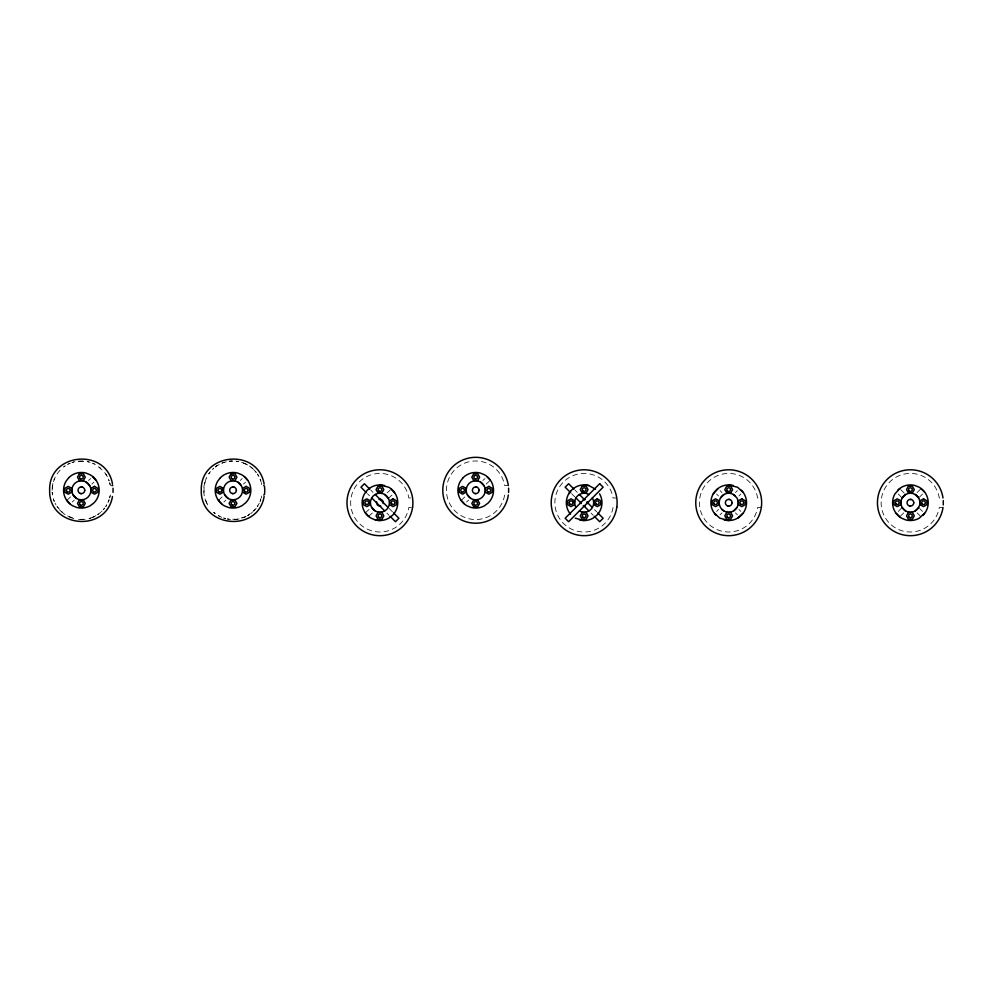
<?xml version="1.0" encoding="UTF-8"?>
<svg xmlns="http://www.w3.org/2000/svg" width="993" height="993" viewBox="0 0 993 993"><rect width="100%" height="100%" fill="white"/><g stroke="black" fill="none" stroke-linecap="round" stroke-linejoin="round"><path stroke-width="0.74" stroke-dasharray="4.96 3.72" d="M52.095 490.244L53.101 482.672L55.124 477.298A29.294 29.294 0 0 1 56.03 475.61M110.099 496.016L109.664 497.878A29.294 29.294 0 0 0 110.099 496.016L110.434 495.01M260.737 499.715A29.294 29.294 0 0 1 260.067 501.502L261.904 495.01M504.618 495.01L504.444 496.016A29.294 29.294 0 0 1 459.436 514.61A29.294 29.294 0 0 1 459.474 465.903A29.294 29.294 0 0 1 504.456 484.584L504.618 485.527L508.329 485.54M613.041 507.46L612.88 508.466A29.294 29.294 0 0 1 567.859 527.06A29.294 29.294 0 0 1 567.909 478.353A29.294 29.294 0 0 1 612.892 497.034L613.041 497.989L616.752 497.989M108.436 501.502L109.106 499.715A29.294 29.294 0 0 1 108.436 501.502L107.641 503.252M205.961 479.036L203.975 486.421L204.285 495.966A29.294 29.294 0 0 1 205.961 479.036L206.755 477.298M209.796 472.42L208.679 473.984A29.294 29.294 0 0 1 209.796 472.42L213.718 468.237A29.294 29.294 0 0 0 212.328 469.54M249.268 514.647A29.294 29.294 0 0 1 247.642 515.652L255.015 509.608M716.574 511.42L718.522 509.459M735.441 492.54L737.402 490.579M720.024 514.87L721.973 512.909M738.904 495.991L740.852 494.03M898.255 511.42L902.165 507.51M917.135 492.54L921.045 488.63M900.725 515.851L903.667 512.909M919.605 496.972L922.547 494.03M66.829 500.323L70.937 496.562M88.576 480.438L90.624 478.552M72.191 502.036L74.239 500.149M91.865 484.038L93.913 482.164M218.46 500.323L222.569 496.562M240.207 480.438L242.255 478.552M223.822 502.036L225.883 500.149M243.496 484.038L245.556 482.164M365.387 512.773L369.495 509.012M387.133 492.888L390.212 490.07M368.688 516.36L372.797 512.599M388.362 498.374L393.501 493.67M461.174 500.323L465.283 496.562M482.921 480.438L484.969 478.552M466.536 502.036L468.597 500.149M486.21 484.038L489.288 481.22M100.678 512.314L97.637 514.647A29.294 29.294 0 0 0 102.068 510.998M92.56 517.341L95.998 515.652M68.455 463.992L70.193 463.197A29.294 29.294 0 0 0 66.754 464.898M73.83 461.981L71.992 462.527A29.294 29.294 0 0 1 75.691 461.546L85.224 461.236A29.294 29.294 0 0 0 77.578 461.236M88.936 518.569L90.773 518.023M411.301 507.46L408.831 507.46L408.657 508.466A29.294 29.294 0 0 1 363.649 527.06A29.294 29.294 0 0 1 363.686 478.353A29.294 29.294 0 0 1 408.669 497.034L408.831 497.989L412.542 497.989M761.308 507.46L757.597 507.46L757.436 508.466A29.294 29.294 0 0 1 712.415 527.06A29.294 29.294 0 0 1 712.465 478.353A29.294 29.294 0 0 1 757.448 497.034L757.597 497.989L761.308 497.989M943.002 507.46L939.291 507.46L939.117 508.466A29.294 29.294 0 0 1 894.11 527.06A29.294 29.294 0 0 1 894.147 478.353A29.294 29.294 0 0 1 939.13 497.034L939.291 497.989L942.99 497.989M110.434 485.527L110.111 484.584A29.294 29.294 0 0 0 109.677 482.722L110.111 484.584M73.78 518.557A29.294 29.294 0 0 1 66.717 515.628L75.642 518.991M94.36 464.016L92.61 463.222A29.294 29.294 0 0 1 96.048 464.923L103.421 470.98A29.294 29.294 0 0 1 104.637 472.469L105.755 474.021A29.294 29.294 0 0 1 106.76 475.647L107.666 477.348A29.294 29.294 0 0 1 109.131 480.885L108.448 479.085M247.679 464.923L240.616 461.993A29.294 29.294 0 0 1 256.268 472.469L253.749 469.577M250.869 467.058L252.346 468.274M58.128 508.081A29.294 29.294 0 0 1 57.011 506.529L63.527 513.493A29.294 29.294 0 0 0 65.091 514.61M900.725 489.611L905.616 494.489M919.605 508.478L922.547 511.42M898.255 494.03L902.165 497.952M917.135 512.909L921.045 516.819M720.024 490.579L721.973 492.54M738.904 509.459L740.852 511.42M716.574 494.03L718.522 495.991M735.441 512.909L737.402 514.87M575.096 490.219L577.256 492.367M594.509 509.632L596.669 511.792M571.645 493.67L574.885 496.897M591.058 513.083L593.218 515.243M370.873 490.219L373.033 492.367M389.219 508.553L392.446 511.792M367.422 493.67L369.582 495.817M386.848 513.083L388.995 515.243M105.755 474.021L106.76 475.647M55.099 503.203L56.005 504.891M260.762 480.885L260.092 479.085A29.294 29.294 0 0 1 261.742 484.584L261.904 485.527M53.634 499.665L54.305 501.453A29.294 29.294 0 0 1 52.157 492.168L53.076 497.828M261.308 482.722L261.742 484.584M261.742 496.016A29.294 29.294 0 0 1 261.296 497.878M256.231 508.131A29.294 29.294 0 0 1 253.712 510.998M252.309 512.314A29.294 29.294 0 0 1 250.819 513.53M94.31 516.559A29.294 29.294 0 0 1 87.074 519.004M62.05 512.276A29.294 29.294 0 0 1 59.344 509.57M52.157 488.333A29.294 29.294 0 0 1 54.33 479.036M57.048 473.984A29.294 29.294 0 0 1 62.087 468.237M99.238 467.058A29.294 29.294 0 0 1 100.715 468.274M259.272 503.252L257.348 506.567A29.294 29.294 0 0 0 259.272 503.252M106.735 504.94L105.717 506.567A29.294 29.294 0 0 0 106.735 504.94M104.6 508.131L103.384 509.608A29.294 29.294 0 0 0 104.6 508.131M65.128 465.903L63.577 467.02A29.294 29.294 0 0 1 65.128 465.903M216.759 465.903L215.208 467.02A29.294 29.294 0 0 1 220.086 463.992L216.759 465.903M245.941 516.559L236.818 519.314L227.273 518.991A29.294 29.294 0 0 0 245.941 516.559M223.624 462.527L221.836 463.197A29.294 29.294 0 0 1 227.323 461.546L223.624 462.527M231.121 461.05L229.222 461.236A29.294 29.294 0 0 1 238.754 461.546L231.121 461.05M85.175 519.314L77.528 519.314A29.294 29.294 0 0 0 85.175 519.314M88.985 461.993L87.123 461.546A29.294 29.294 0 0 1 90.822 462.552L88.985 461.993M225.411 518.557L223.574 517.998A29.294 29.294 0 0 0 225.411 518.557M221.787 517.328L218.348 515.628A29.294 29.294 0 0 0 221.787 517.328M215.158 513.493L213.681 512.276A29.294 29.294 0 0 0 215.158 513.493M258.391 475.647L257.386 474.021A29.294 29.294 0 0 1 259.297 477.348L258.391 475.647M207.636 504.891L204.719 497.828A29.294 29.294 0 0 0 207.636 504.891"/><path stroke-width="1.49" d="M71.645 490.269L71.645 488.32L68.256 486.371L64.88 488.32L64.88 492.23L68.256 494.179L71.645 492.23L71.645 488.32M223.276 490.269L223.276 488.32L219.9 486.371L216.511 488.32L216.511 492.23L219.9 494.179L223.276 492.23L223.276 488.32M370.203 502.731L370.203 500.77L366.814 498.821L363.438 500.77L363.438 504.68L366.814 506.629L370.203 504.68L370.203 500.77M465.99 490.269L465.99 488.32L462.601 486.371L459.225 488.32L459.225 492.23L462.601 494.179L465.99 492.23L465.99 488.32M574.413 502.731L574.413 500.77L571.037 498.821L567.648 500.77L567.648 504.68L571.037 506.629L574.413 504.68L574.413 500.77M718.969 502.731L718.969 500.77L715.593 498.821L712.204 500.77L712.204 504.68L715.593 506.629L718.969 504.68L718.969 500.77M900.663 502.731L900.663 500.77L897.275 498.821L893.899 500.77L893.899 504.68L897.275 506.629L900.663 504.68L900.663 500.77M113.041 492.379L113.041 488.233M508.602 492.454L508.615 488.146M943.276 504.916L943.276 500.596M383.186 503.6L383.186 501.862A3.351 3.351 0 0 0 379.065 499.479M587.397 503.6L587.397 501.862M508.329 495.01L508.044 496.736A32.955 32.955 0 0 1 457.401 517.651A32.955 32.955 0 0 1 457.45 462.862A32.955 32.955 0 0 1 508.056 483.876L508.329 485.54M943.002 507.46L942.717 509.186A32.955 32.955 0 0 1 892.062 530.113A32.955 32.955 0 0 1 892.111 475.312A32.955 32.955 0 0 1 942.717 496.326L942.99 497.989M112.494 496.488C106.263 533.44 48.483 527.705 49.65 490.244C48.558 452.783 106.338 447.148 112.507 484.112M264.126 496.488C257.895 533.44 200.127 527.705 201.281 490.244C200.189 452.783 257.969 447.148 264.138 484.112M568.728 493.819L571.558 490.132A17.812 17.812 0 0 1 588.762 485.515L595.527 489.189M713.284 493.819L718.063 488.63M720.484 497.952L723.934 494.489M736.943 507.51L733.492 510.961M742.814 513.369L737.625 518.16M899.757 488.63L894.966 493.819A17.812 17.812 0 0 0 901.495 518.16L905.79 519.935A17.812 17.812 0 0 0 919.307 518.16L924.495 513.369M902.165 497.952L905.616 494.489A9.52 9.52 0 0 1 919.915 502.731A9.52 9.52 0 0 1 905.641 510.973L905.355 510.762M918.624 507.51L915.248 510.911M263.741 495.01L264.473 494.44A31.726 31.726 0 0 0 264.473 486.16L263.741 485.54M111.824 485.54L112.743 485.54M910.395 499.367L911.264 499.479M909.526 505.971L910.395 506.082M728.713 484.907L737.625 487.29L742.814 492.081M728.713 499.367L729.582 499.479M584.157 484.907L588.762 485.515M727.844 505.971L728.713 506.082M475.721 486.918L476.59 487.029M714.612 513.369L719.801 518.16L728.713 520.543M474.853 493.521L475.721 493.633M379.934 484.907L388.846 487.29A17.812 17.812 0 0 1 392.533 515.33L388.846 518.16A17.812 17.812 0 0 1 375.329 519.935L371.034 518.16A17.812 17.812 0 0 1 364.505 493.819L367.336 490.132A17.812 17.812 0 0 1 384.552 485.515M575.245 518.16L584.157 520.543M379.934 499.367L380.803 499.479M233.02 486.918L233.889 487.029M232.151 493.521L233.02 493.633M375.329 519.935L379.934 520.543M81.376 486.918L82.245 487.029M80.507 493.521L81.376 493.633M915.248 494.539L916.154 495.246M733.492 494.489L736.955 497.965A9.52 9.52 0 0 1 721.973 509.459L720.471 507.485A9.52 9.52 0 0 1 735.441 495.991M470.583 498.225L467.331 494.688M374.795 510.675L371.543 507.138M227.869 498.225L224.629 494.688M921.045 488.63L924.495 492.081M915.161 494.477L918.637 497.94M899.757 516.819L896.294 513.369M721.973 509.459L723.674 510.762M487.029 476.677L490.319 480.277M480.488 482.027L484.15 485.925M464.476 503.91L461.174 500.323M391.242 489.127L394.531 492.727M384.701 494.477L388.362 498.374M368.688 516.36L365.387 512.773M244.315 476.677L247.617 480.277M237.774 482.027L241.398 485.85M221.774 503.91L218.46 500.323M92.684 476.677L95.973 480.277M86.143 482.027L89.767 485.85M75.319 497.518L76.3 498.275L73.023 494.762M70.131 503.91L66.829 500.323M574.016 489.139L568.617 483.74L565.166 487.191L570.565 492.59M579.415 494.526L584.803 499.926M586.962 502.073L592.349 507.473M597.749 512.872L603.136 518.259L599.685 521.71L594.298 516.323M575.952 497.977L581.352 503.377M583.512 505.536L588.899 510.923M369.793 489.139L364.406 483.74L360.956 487.191L366.343 492.59M375.18 494.477A9.52 9.52 0 0 1 389.467 502.731A9.52 9.52 0 0 1 375.18 510.973A9.52 9.52 0 0 1 375.18 494.477L388.139 507.473M393.526 512.872L398.925 518.259L395.475 521.71L390.075 516.323M371.742 497.977L384.688 510.923M917.52 496.5L918.575 497.878M902.215 507.572L905.616 510.961A9.52 9.52 0 0 1 905.641 494.477M741.312 490.132A17.812 17.812 0 0 1 724.096 519.935M716.114 515.33A17.812 17.812 0 0 1 733.318 485.515M922.994 515.33A17.812 17.812 0 0 0 919.307 487.29L915.012 485.515A17.812 17.812 0 0 0 897.796 490.132M599.586 493.819A17.812 17.812 0 0 1 596.756 515.33L593.069 518.16A17.812 17.812 0 0 1 579.54 519.935M570.503 514.188A17.812 17.812 0 0 1 570.503 491.274M592.399 497.965A9.52 9.52 0 0 1 579.391 510.973M575.915 507.485A9.52 9.52 0 0 1 588.923 494.477M585.026 505.971A3.351 3.351 0 0 1 583.288 505.971M580.917 503.6A3.351 3.351 0 0 1 580.917 501.862M583.288 499.479A3.351 3.351 0 0 1 585.026 499.479M380.803 505.971A3.351 3.351 0 0 1 376.695 501.862M84.74 490.269L84.628 491.138A3.351 3.351 0 0 1 79.452 493.024A3.351 3.351 0 0 1 79.452 487.526A3.351 3.351 0 0 1 84.628 489.4L84.74 490.269M236.371 490.269L236.26 491.138A3.351 3.351 0 0 1 231.096 493.024A3.351 3.351 0 0 1 231.096 487.526A3.351 3.351 0 0 1 236.26 489.4L236.371 490.269M479.085 490.269L478.974 491.138A3.351 3.351 0 0 1 473.798 493.024A3.351 3.351 0 0 1 473.798 487.526A3.351 3.351 0 0 1 478.974 489.4L479.085 490.269M732.064 502.731L731.953 503.6A3.351 3.351 0 0 1 726.789 505.474A3.351 3.351 0 0 1 726.789 499.976A3.351 3.351 0 0 1 731.953 501.862L732.064 502.731M913.759 502.731L913.634 503.6A3.351 3.351 0 0 1 908.471 505.474A3.351 3.351 0 0 1 908.471 499.976A3.351 3.351 0 0 1 913.634 501.862L913.759 502.731M412.604 507.051L412.256 509.186A32.955 32.955 0 0 1 361.601 530.113A32.955 32.955 0 0 1 361.651 475.312A32.955 32.955 0 0 1 412.269 496.326L412.616 498.449A32.955 32.955 0 0 1 412.604 507.051M616.827 507.051L616.467 509.186A32.955 32.955 0 0 1 565.824 530.113A32.955 32.955 0 0 1 565.873 475.312A32.955 32.955 0 0 1 616.479 496.326L616.827 498.449A32.955 32.955 0 0 1 616.827 507.051M761.37 507.051L761.023 509.186A32.955 32.955 0 0 1 710.38 530.113A32.955 32.955 0 0 1 710.429 475.312A32.955 32.955 0 0 1 761.035 496.326L761.383 498.449A32.955 32.955 0 0 1 761.37 507.051M79.428 473.773L77.479 477.149L79.428 480.538L83.338 480.538L85.286 477.149L83.338 473.773L79.428 473.773M79.428 500.013L77.479 503.389L79.428 506.778L83.338 506.778L85.286 503.389L83.338 500.013L79.428 500.013M231.059 473.773L229.11 477.149L231.059 480.538L234.969 480.538L236.917 477.149L234.969 473.773L231.059 473.773M231.059 500.013L229.11 503.389L231.059 506.778L234.969 506.778L236.917 503.389L234.969 500.013L231.059 500.013M377.985 486.222L376.037 489.611L377.985 492.987L381.895 492.987L383.844 489.611L381.895 486.222L377.985 486.222M377.985 512.462L376.037 515.851L377.985 519.227L381.895 519.227L383.844 515.851L381.895 512.462L377.985 512.462M473.773 473.773L471.824 477.149L473.773 480.538L477.683 480.538L479.631 477.149L477.683 473.773L473.773 473.773M473.773 500.013L471.824 503.389L473.773 506.778L477.683 506.778L479.631 503.389L477.683 500.013L473.773 500.013M582.208 486.222L580.247 489.611L582.208 492.987L586.106 492.987L588.067 489.611L586.106 486.222L582.208 486.222M582.208 512.462L580.247 515.851L582.208 519.227L586.106 519.227L588.067 515.851L586.106 512.462L582.208 512.462M726.752 486.222L724.803 489.611L726.752 492.987L730.662 492.987L732.611 489.611L730.662 486.222L726.752 486.222M726.752 512.462L724.803 515.851L726.752 519.227L730.662 519.227L732.611 515.851L730.662 512.462L726.752 512.462M908.446 486.222L906.497 489.611L908.446 492.987L912.356 492.987L914.305 489.611L912.356 486.222L908.446 486.222M908.446 512.462L906.497 515.851L908.446 519.227L912.356 519.227L914.305 515.851L912.356 512.462L908.446 512.462M68.778 477.67L65.948 481.369A17.812 17.812 0 0 0 72.477 505.71L76.771 507.485A17.812 17.812 0 0 0 90.289 505.71L93.975 502.868A17.812 17.812 0 0 0 90.289 474.84L85.994 473.065A17.812 17.812 0 0 0 68.778 477.67M220.421 477.67L217.579 481.369A17.812 17.812 0 0 0 224.108 505.71L228.402 507.485A17.812 17.812 0 0 0 241.92 505.71L245.619 502.868A17.812 17.812 0 0 0 241.92 474.84L237.625 473.065A17.812 17.812 0 0 0 220.421 477.67M463.123 477.67L460.293 481.369A17.812 17.812 0 0 0 466.822 505.71L471.116 507.485A17.812 17.812 0 0 0 484.634 505.71L488.32 502.868A17.812 17.812 0 0 0 484.634 474.84L480.339 473.065A17.812 17.812 0 0 0 463.123 477.67M599.685 483.74L565.166 518.259L568.617 521.71L603.136 487.191L599.685 483.74M94.496 486.371L91.12 488.32L91.12 492.23L94.496 494.179L97.885 492.23L97.885 488.32L94.496 486.371M246.14 486.371L242.751 488.32L242.751 492.23L246.14 494.179L249.516 492.23L249.516 488.32L246.14 486.371M393.054 498.821L389.678 500.77L389.678 504.68L393.054 506.629L396.443 504.68L396.443 500.77L393.054 498.821M488.841 486.371L485.465 488.32L485.465 492.23L488.841 494.179L492.23 492.23L492.23 488.32L488.841 486.371M597.277 498.821L593.888 500.77L593.888 504.68L597.277 506.629L600.653 504.68L600.653 500.77L597.277 498.821M741.833 498.821L738.444 500.77L738.444 504.68L741.833 506.629L745.209 504.68L745.209 500.77L741.833 498.821M923.515 498.821L920.139 500.77L920.139 504.68L923.515 506.629L926.903 504.68L926.903 500.77L923.515 498.821M714.302 504.022A1.825 1.825 0 0 0 717.356 503.203A1.825 1.825 0 0 0 715.121 500.956A1.825 1.825 0 0 0 714.302 504.022M727.41 517.142A1.825 1.825 0 0 0 730.476 516.323A1.825 1.825 0 0 0 728.241 514.076A1.825 1.825 0 0 0 727.41 517.142M727.41 490.902A1.825 1.825 0 0 0 730.476 490.083A1.825 1.825 0 0 0 728.241 487.836A1.825 1.825 0 0 0 727.41 490.902M740.53 504.022A1.825 1.825 0 0 0 743.596 503.203A1.825 1.825 0 0 0 741.361 500.956A1.825 1.825 0 0 0 740.53 504.022M922.224 504.022A1.825 1.825 0 0 0 925.29 503.203A1.825 1.825 0 0 0 923.043 500.956A1.825 1.825 0 0 0 922.224 504.022M909.489 517.427A1.825 1.825 0 0 0 912.232 515.851A1.825 1.825 0 0 0 909.489 514.262A1.825 1.825 0 0 0 909.489 517.427M895.984 504.022A1.825 1.825 0 0 0 899.05 503.203A1.825 1.825 0 0 0 896.803 500.956A1.825 1.825 0 0 0 895.984 504.022M909.104 490.902A1.825 1.825 0 0 0 912.17 490.083A1.825 1.825 0 0 0 909.923 487.836A1.825 1.825 0 0 0 909.104 490.902M461.695 491.858A1.825 1.825 0 0 0 464.439 490.269A1.825 1.825 0 0 0 461.695 488.693A1.825 1.825 0 0 0 461.695 491.858M487.935 491.858A1.825 1.825 0 0 0 490.679 490.269A1.825 1.825 0 0 0 487.935 488.693A1.825 1.825 0 0 0 487.935 491.858M470.967 498.523A9.52 9.52 0 0 0 485.254 490.269A9.52 9.52 0 0 0 470.967 482.027A9.52 9.52 0 0 0 470.967 498.523M474.431 504.692A1.825 1.825 0 0 0 477.496 503.873A1.825 1.825 0 0 0 475.25 501.626A1.825 1.825 0 0 0 474.431 504.692M474.815 478.738A1.825 1.825 0 0 0 477.559 477.149A1.825 1.825 0 0 0 474.815 475.573A1.825 1.825 0 0 0 474.815 478.738M583.239 517.427A1.825 1.825 0 0 0 585.982 515.851A1.825 1.825 0 0 0 583.239 514.262A1.825 1.825 0 0 0 583.239 517.427M570.119 504.307A1.825 1.825 0 0 0 572.862 502.731A1.825 1.825 0 0 0 570.119 501.142A1.825 1.825 0 0 0 570.119 504.307M583.239 491.187A1.825 1.825 0 0 0 585.982 489.611A1.825 1.825 0 0 0 583.239 488.022A1.825 1.825 0 0 0 583.239 491.187M595.986 504.022A1.825 1.825 0 0 0 599.04 503.203A1.825 1.825 0 0 0 596.805 500.956A1.825 1.825 0 0 0 595.986 504.022M379.028 517.427A1.825 1.825 0 0 0 381.771 515.851A1.825 1.825 0 0 0 379.028 514.262A1.825 1.825 0 0 0 379.028 517.427M365.908 504.307A1.825 1.825 0 0 0 368.651 502.731A1.825 1.825 0 0 0 365.908 501.142A1.825 1.825 0 0 0 365.908 504.307M379.028 491.187A1.825 1.825 0 0 0 381.771 489.611A1.825 1.825 0 0 0 379.028 488.022A1.825 1.825 0 0 0 379.028 491.187M392.148 504.307A1.825 1.825 0 0 0 394.891 502.731A1.825 1.825 0 0 0 392.148 501.142A1.825 1.825 0 0 0 392.148 504.307M245.221 491.858A1.825 1.825 0 0 0 247.965 490.269A1.825 1.825 0 0 0 245.221 488.693A1.825 1.825 0 0 0 245.221 491.858M232.101 478.738A1.825 1.825 0 0 0 234.844 477.149A1.825 1.825 0 0 0 232.101 475.573A1.825 1.825 0 0 0 232.101 478.738M228.253 498.523A9.52 9.52 0 0 0 242.54 490.269A9.52 9.52 0 0 0 228.253 482.027A9.52 9.52 0 0 0 228.253 498.523M232.101 504.978A1.825 1.825 0 0 0 234.844 503.389A1.825 1.825 0 0 0 232.101 501.813A1.825 1.825 0 0 0 232.101 504.978M218.981 491.858A1.825 1.825 0 0 0 221.724 490.269A1.825 1.825 0 0 0 218.981 488.693A1.825 1.825 0 0 0 218.981 491.858M80.47 504.978A1.825 1.825 0 0 0 83.213 503.389A1.825 1.825 0 0 0 80.47 501.813A1.825 1.825 0 0 0 80.47 504.978M76.622 498.523A9.52 9.52 0 0 0 90.909 490.269A9.52 9.52 0 0 0 76.622 482.027A9.52 9.52 0 0 0 76.622 498.523M67.35 491.858A1.825 1.825 0 0 0 70.093 490.269A1.825 1.825 0 0 0 67.35 488.693A1.825 1.825 0 0 0 67.35 491.858M93.59 491.858A1.825 1.825 0 0 0 96.333 490.269A1.825 1.825 0 0 0 93.59 488.693A1.825 1.825 0 0 0 93.59 491.858M80.47 478.738A1.825 1.825 0 0 0 83.213 477.149A1.825 1.825 0 0 0 80.47 475.573A1.825 1.825 0 0 0 80.47 478.738"/></g></svg>
